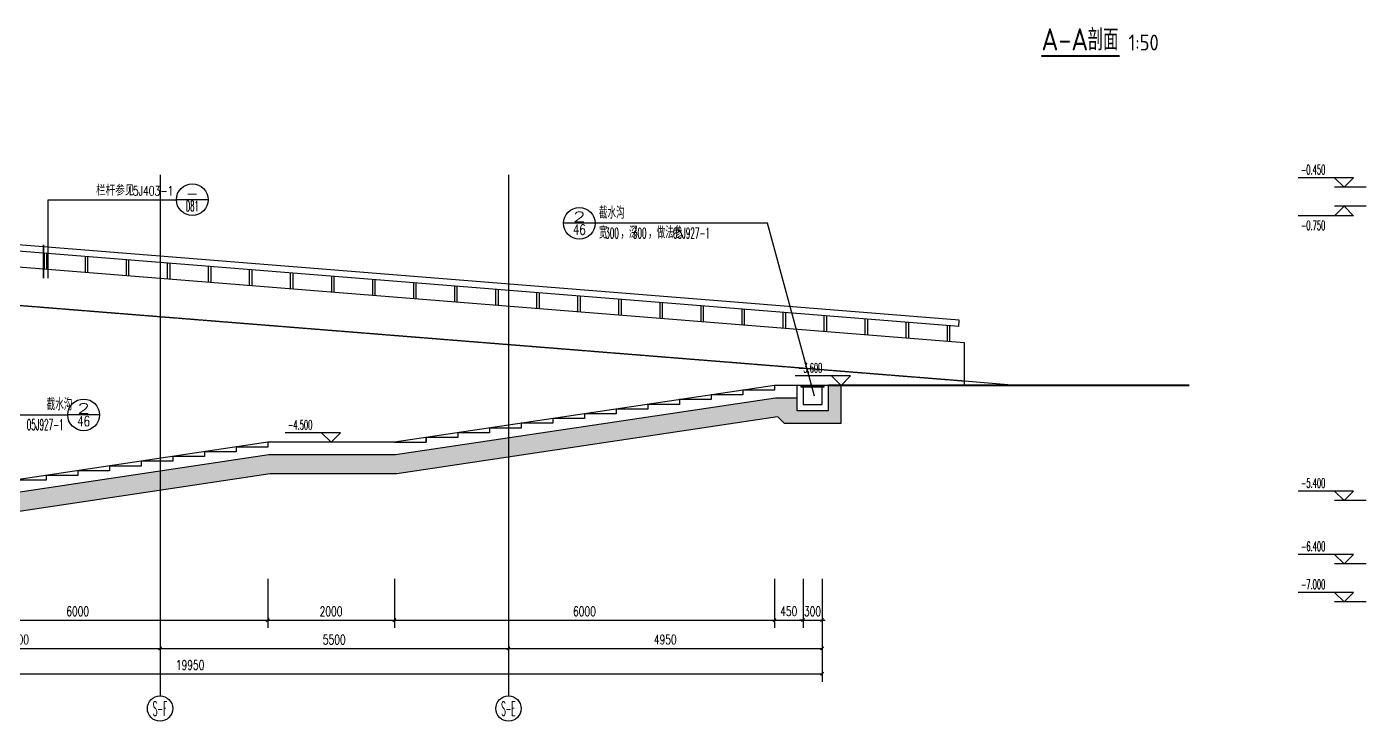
# Model space of a CAD drawing. Extents: x 0 to 2037025, y -2738621 to 0.
# Drawn here: x 1020976 to 1042120, y -1441434 to -1430464 of the extents above; entities that cross this region are included whole.
import ezdxf
from ezdxf.enums import TextEntityAlignment as Align

# ---------------------------------------------------------------- set-up
doc = ezdxf.new("R2010")
doc.units = 0
doc.header["$LTSCALE"] = 10
doc.header["$MEASUREMENT"] = 0
doc.linetypes.add('DASH', pattern=[0.35, 0.25, -0.1])
doc.linetypes.add('DOTE', pattern=[2.42, 2, -0.2, 0.02, -0.2])
for name, color, linetype in [('AXIS', 3, 'Continuous'), ('AXIS_TEXT', 7, 'Continuous'), ('DIM_ELEV', 3, 'Continuous'), ('DIM_IDEN', 3, 'Continuous'), ('DIM_SYMB', 3, 'Continuous'), ('DOTE', 1, 'DOTE'), ('PUB_DIM', 3, 'Continuous'), ('PUB_HATCH', 252, 'Continuous'), ('PUB_TEXT', 7, 'Continuous'), ('WALL', 4, 'Continuous')]:
    doc.layers.add(name, color=color, linetype=linetype)
doc.styles.add('_TCH_AXIS', font='COMPLEX', dxfattribs={"bigfont": 'GBCBIG'})
doc.styles.add('_TCH_DIM', font='SIMPLEX.shx', dxfattribs={"width": 0.7, "bigfont": 'GBCBIG.shx'})
doc.styles.add('_TCH_DIM_T3', font='simplex_.ttf', dxfattribs={"width": 0.705882, "bigfont": 'GBCBIG'})
doc.styles.add('_TCH_LABEL', font='COMPLEX', dxfattribs={"bigfont": 'GBCBIG'})
doc.styles.add('COMPLEX', font='COMPLEX')
doc.styles.get("Standard").update_dxf_attribs({"font": 'gbenor.shx', "bigfont": 'gbcbig.shx'})
doc.dimstyles.new('_TCH_ARCH&&50', dxfattribs={"dimtxt": 148.75, "dimasz": 50, "dimexe": 125, "dimexo": 150, "dimgap": 63.125, "dimtad": 1, "dimdec": 0, "dimzin": 0, "dimdsep": 46, "dimtxsty": '_TCH_DIM_T3', "dimblk": 'ARCHTICK', "dimcen": 0.09, "dimclrt": 7, "dimazin": 2, "dimtfac": 1, "dimtdec": 0, "dimtix": 1, "dimtmove": 2, "dimatfit": 3, "dimfxl": 0, "dimtolj": 1, "dimtzin": 0, "dimarcsym": 0})

# ---------------------------------------------------------------- blocks, each defined once
blk = doc.blocks.new('_ArchTick')
at = {"color": 0, "linetype": 'ByBlock', "const_width": 0.4}
blk.add_lwpolyline([(-0.5, -0.5), (0.5, 0.5)], dxfattribs=at)
blk = doc.blocks.new('*D694')
at = {"layer": 'Defpoints', "color": 0, "transparency": 16777216}
for p in [(1018779, -1439034), (1024779, -1439034), (1024779, -1439836)]:
    blk.add_point(p, dxfattribs=at)
at = {"layer": 'PUB_DIM', "color": 0, "lineweight": -2, "transparency": 16777216}
for p, q in [((1018779, -1439184), (1018779, -1439961)), ((1024779, -1439184), (1024779, -1439961)), ((1018779, -1439836), (1024779, -1439836))]:
    blk.add_line(p, q, dxfattribs=at)
at = {"layer": 'PUB_DIM', "color": 0, "lineweight": -2, "transparency": 16777216, "xscale": 50, "yscale": 50, "zscale": 50, "rotation": 180}
blk.add_blockref('_ArchTick', (1018779, -1439836), dxfattribs=at)
at = {"layer": 'PUB_DIM', "color": 0, "lineweight": -2, "transparency": 16777216, "xscale": 50, "yscale": 50, "zscale": 50}
blk.add_blockref('_ArchTick', (1024779, -1439836), dxfattribs=at)
at = {"layer": 'PUB_DIM', "color": 7, "transparency": 16777216, "insert": (1021779, -1439698), "char_height": 148.8, "attachment_point": 5, "style": '_TCH_DIM_T3'}
blk.add_mtext('\\A1;6000', dxfattribs=at)
blk = doc.blocks.new('*D695')
at = {"layer": 'Defpoints', "color": 0, "transparency": 16777216}
for p in [(1024779, -1439034), (1026779, -1439034), (1026779, -1439836)]:
    blk.add_point(p, dxfattribs=at)
at = {"layer": 'PUB_DIM', "color": 0, "lineweight": -2, "transparency": 16777216}
for p, q in [((1024779, -1439184), (1024779, -1439961)), ((1026779, -1439184), (1026779, -1439961)), ((1024779, -1439836), (1026779, -1439836))]:
    blk.add_line(p, q, dxfattribs=at)
at = {"layer": 'PUB_DIM', "color": 0, "lineweight": -2, "transparency": 16777216, "xscale": 50, "yscale": 50, "zscale": 50, "rotation": 180}
blk.add_blockref('_ArchTick', (1024779, -1439836), dxfattribs=at)
at = {"layer": 'PUB_DIM', "color": 0, "lineweight": -2, "transparency": 16777216, "xscale": 50, "yscale": 50, "zscale": 50}
blk.add_blockref('_ArchTick', (1026779, -1439836), dxfattribs=at)
at = {"layer": 'PUB_DIM', "color": 7, "transparency": 16777216, "insert": (1025779, -1439698), "char_height": 148.8, "attachment_point": 5, "style": '_TCH_DIM_T3'}
blk.add_mtext('\\A1;2000', dxfattribs=at)
blk = doc.blocks.new('*D696')
at = {"layer": 'Defpoints', "color": 0, "transparency": 16777216}
for p in [(1026779, -1439034), (1032779, -1439034), (1032779, -1439836)]:
    blk.add_point(p, dxfattribs=at)
at = {"layer": 'PUB_DIM', "color": 0, "lineweight": -2, "transparency": 16777216}
for p, q in [((1026779, -1439184), (1026779, -1439961)), ((1032779, -1439184), (1032779, -1439961)), ((1026779, -1439836), (1032779, -1439836))]:
    blk.add_line(p, q, dxfattribs=at)
at = {"layer": 'PUB_DIM', "color": 0, "lineweight": -2, "transparency": 16777216, "xscale": 50, "yscale": 50, "zscale": 50, "rotation": 180}
blk.add_blockref('_ArchTick', (1026779, -1439836), dxfattribs=at)
at = {"layer": 'PUB_DIM', "color": 0, "lineweight": -2, "transparency": 16777216, "xscale": 50, "yscale": 50, "zscale": 50}
blk.add_blockref('_ArchTick', (1032779, -1439836), dxfattribs=at)
at = {"layer": 'PUB_DIM', "color": 7, "transparency": 16777216, "insert": (1029779, -1439698), "char_height": 148.8, "attachment_point": 5, "style": '_TCH_DIM_T3'}
blk.add_mtext('\\A1;6000', dxfattribs=at)
blk = doc.blocks.new('*D697')
at = {"layer": 'Defpoints', "color": 0, "transparency": 16777216}
for p in [(1032779, -1439034), (1033229, -1439034), (1033229, -1439836)]:
    blk.add_point(p, dxfattribs=at)
at = {"layer": 'PUB_DIM', "color": 0, "lineweight": -2, "transparency": 16777216}
for p, q in [((1032779, -1439184), (1032779, -1439961)), ((1033229, -1439184), (1033229, -1439961)), ((1032779, -1439836), (1033229, -1439836))]:
    blk.add_line(p, q, dxfattribs=at)
at = {"layer": 'PUB_DIM', "color": 0, "lineweight": -2, "transparency": 16777216, "xscale": 50, "yscale": 50, "zscale": 50, "rotation": 180}
blk.add_blockref('_ArchTick', (1032779, -1439836), dxfattribs=at)
at = {"layer": 'PUB_DIM', "color": 0, "lineweight": -2, "transparency": 16777216, "xscale": 50, "yscale": 50, "zscale": 50}
blk.add_blockref('_ArchTick', (1033229, -1439836), dxfattribs=at)
at = {"layer": 'PUB_DIM', "color": 7, "transparency": 16777216, "insert": (1033004, -1439697), "char_height": 148.8, "attachment_point": 5, "style": '_TCH_DIM_T3'}
blk.add_mtext('\\A1;450', dxfattribs=at)
blk = doc.blocks.new('*D698')
at = {"layer": 'Defpoints', "color": 0, "transparency": 16777216}
for p in [(1033229, -1439034), (1033529, -1439034), (1033529, -1439836)]:
    blk.add_point(p, dxfattribs=at)
at = {"layer": 'PUB_DIM', "color": 0, "lineweight": -2, "transparency": 16777216}
for p, q in [((1033229, -1439184), (1033229, -1439961)), ((1033529, -1439184), (1033529, -1439961)), ((1033229, -1439836), (1033179, -1439836)), ((1033229, -1439836), (1033529, -1439836)), ((1033529, -1439836), (1033579, -1439836))]:
    blk.add_line(p, q, dxfattribs=at)
at = {"layer": 'PUB_DIM', "color": 0, "lineweight": -2, "transparency": 16777216, "xscale": 50, "yscale": 50, "zscale": 50}
blk.add_blockref('_ArchTick', (1033229, -1439836), dxfattribs=at)
at = {"layer": 'PUB_DIM', "color": 0, "lineweight": -2, "transparency": 16777216, "xscale": 50, "yscale": 50, "zscale": 50, "rotation": 180}
blk.add_blockref('_ArchTick', (1033529, -1439836), dxfattribs=at)
at = {"layer": 'PUB_DIM', "color": 7, "transparency": 16777216, "insert": (1033379, -1439698), "char_height": 148.8, "attachment_point": 5, "style": '_TCH_DIM_T3'}
blk.add_mtext('\\A1;300', dxfattribs=at)
blk = doc.blocks.new('*D699')
at = {"layer": 'AXIS', "color": 0, "lineweight": -2, "transparency": 16777216}
for p, q in [((1028579, -1439184), (1028579, -1440409)), ((1033529, -1439184), (1033529, -1440409)), ((1028579, -1440284), (1033529, -1440284))]:
    blk.add_line(p, q, dxfattribs=at)
at = {"layer": 'Defpoints', "color": 0, "transparency": 16777216}
for p in [(1028579, -1439034), (1033529, -1439034), (1033529, -1440284)]:
    blk.add_point(p, dxfattribs=at)
at = {"layer": 'AXIS', "color": 0, "lineweight": -2, "transparency": 16777216, "xscale": 50, "yscale": 50, "zscale": 50, "rotation": 180}
blk.add_blockref('_ArchTick', (1028579, -1440284), dxfattribs=at)
at = {"layer": 'AXIS', "color": 0, "lineweight": -2, "transparency": 16777216, "xscale": 50, "yscale": 50, "zscale": 50}
blk.add_blockref('_ArchTick', (1033529, -1440284), dxfattribs=at)
at = {"layer": 'AXIS', "color": 7, "transparency": 16777216, "insert": (1031054, -1440144), "char_height": 148.8, "attachment_point": 5, "style": '_TCH_DIM_T3'}
blk.add_mtext('\\A1;4950', dxfattribs=at)
blk = doc.blocks.new('*D700')
at = {"layer": 'AXIS', "color": 0, "lineweight": -2, "transparency": 16777216}
for p, q in [((1023079, -1439184), (1023079, -1440409)), ((1028579, -1439184), (1028579, -1440409)), ((1023079, -1440284), (1028579, -1440284))]:
    blk.add_line(p, q, dxfattribs=at)
at = {"layer": 'Defpoints', "color": 0, "transparency": 16777216}
for p in [(1023079, -1439034), (1028579, -1439034), (1028579, -1440284)]:
    blk.add_point(p, dxfattribs=at)
at = {"layer": 'AXIS', "color": 0, "lineweight": -2, "transparency": 16777216, "xscale": 50, "yscale": 50, "zscale": 50, "rotation": 180}
blk.add_blockref('_ArchTick', (1023079, -1440284), dxfattribs=at)
at = {"layer": 'AXIS', "color": 0, "lineweight": -2, "transparency": 16777216, "xscale": 50, "yscale": 50, "zscale": 50}
blk.add_blockref('_ArchTick', (1028579, -1440284), dxfattribs=at)
at = {"layer": 'AXIS', "color": 7, "transparency": 16777216, "insert": (1025829, -1440146), "char_height": 148.8, "attachment_point": 5, "style": '_TCH_DIM_T3'}
blk.add_mtext('\\A1;5500', dxfattribs=at)
blk = doc.blocks.new('*D701')
at = {"layer": 'AXIS', "color": 0, "lineweight": -2, "transparency": 16777216}
for p, q in [((1018579, -1439184), (1018579, -1440409)), ((1023079, -1439184), (1023079, -1440409)), ((1018579, -1440284), (1023079, -1440284))]:
    blk.add_line(p, q, dxfattribs=at)
at = {"layer": 'Defpoints', "color": 0, "transparency": 16777216}
for p in [(1018579, -1439034), (1023079, -1439034), (1023079, -1440284)]:
    blk.add_point(p, dxfattribs=at)
at = {"layer": 'AXIS', "color": 0, "lineweight": -2, "transparency": 16777216, "xscale": 50, "yscale": 50, "zscale": 50, "rotation": 180}
blk.add_blockref('_ArchTick', (1018579, -1440284), dxfattribs=at)
at = {"layer": 'AXIS', "color": 0, "lineweight": -2, "transparency": 16777216, "xscale": 50, "yscale": 50, "zscale": 50}
blk.add_blockref('_ArchTick', (1023079, -1440284), dxfattribs=at)
at = {"layer": 'AXIS', "color": 7, "transparency": 16777216, "insert": (1020829, -1440144), "char_height": 148.8, "attachment_point": 5, "style": '_TCH_DIM_T3'}
blk.add_mtext('\\A1;4500', dxfattribs=at)
blk = doc.blocks.new('*D703')
at = {"layer": 'AXIS', "color": 0, "lineweight": -2, "transparency": 16777216}
for p, q in [((1013579, -1439184), (1013579, -1440809)), ((1033529, -1439184), (1033529, -1440809)), ((1013579, -1440684), (1033529, -1440684))]:
    blk.add_line(p, q, dxfattribs=at)
at = {"layer": 'Defpoints', "color": 0, "transparency": 16777216}
for p in [(1013579, -1439034), (1033529, -1439034), (1033529, -1440684)]:
    blk.add_point(p, dxfattribs=at)
at = {"layer": 'AXIS', "color": 0, "lineweight": -2, "transparency": 16777216, "xscale": 50, "yscale": 50, "zscale": 50, "rotation": 180}
blk.add_blockref('_ArchTick', (1013579, -1440684), dxfattribs=at)
at = {"layer": 'AXIS', "color": 0, "lineweight": -2, "transparency": 16777216, "xscale": 50, "yscale": 50, "zscale": 50}
blk.add_blockref('_ArchTick', (1033529, -1440684), dxfattribs=at)
at = {"layer": 'AXIS', "color": 7, "transparency": 16777216, "insert": (1023554, -1440546), "char_height": 148.8, "attachment_point": 5, "style": '_TCH_DIM_T3'}
blk.add_mtext('\\A1;19950', dxfattribs=at)
blk = doc.blocks.new('_AXISO')
blk.add_circle((0, 0), 0.5)
at = {"layer": 'AXIS_TEXT', "style": 'COMPLEX', "width": 1.041667}
blk.add_attdef('A', text='', height=0.56, dxfattribs=at).set_placement((-0.25, -0.28), (0.25, -0.28), align=Align.FIT)

msp = doc.modelspace()

# ---------------------------------------------------------------- hatches: boundary and pattern name
at = {"layer": 'PUB_HATCH'}
h = msp.add_hatch(dxfattribs=at)
h.set_pattern_fill('钢筋混凝土', color=256, scale=50)
h.set_pattern_definition([(45, (0, 0), (-88.388348, 88.388348), []), (50, (0, 0), (358.63009, -31.376067), [37.5, -412.5]), (355, (0, 0), (-69.37567, 376.09607), [30, -330]), (100.4514, (29.9, -2.6), (289.25469, 344.71977), [31.870095, -350.571056]), (46.1842, (0, 100), (533.62052, -82.75951), [56.25, -618.75]), (96.6356, (44.47, 93.1), (467.33135, 487.05894), [47.80514, -525.8565]), (351.1842, (0, 100), (467.33097, 487.0593), [45, -495]), (21, (50, 75), (298.453526, -201.309445), [37.5, -412.5]), (326, (50, 75), (121.657666, 362.57502), [30, -330]), (71.4514, (74.87, 58.22), (420.111314, 161.26525), [31.870095, -350.571056]), (37.5, (0, 0), (6.079928, 166.446927), [0, -326, 0, -335, 0, -331.25]), (7.5, (0, 0), (131.534769, 197.205856), [0, -191, 0, -318.5, 0, -126.25]), (327.5, (-111.5, 0), (266.911218, -11.277436), [0, -125, 0, -390, 0, -517.5]), (317.5, (-161.5, 0), (291.593085, 50.05249), [0, -162.5, 0, -259, 0, -367.5])])
h.paths.add_polyline_path([(1024816.4, -1437528.2), (1026816.4, -1437528.2), (1032827.4, -1436626.6), (1032929.1, -1436728.2), (1033829.1, -1436728.2), (1033829.1, -1436128.2), (1033629.1, -1436128.2), (1033629.1, -1436528.2), (1033129.1, -1436528.2), (1033129.1, -1436328.2), (1032794, -1436328.2), (1026794, -1437228.2), (1024794, -1437228.2), (1018794, -1438128.2), (1018379.1, -1438128.2), (1018379.1, -1438328.2), (1017879.1, -1438328.2), (1017879.1, -1438128.2), (1013779.1, -1438128.2), (1013779.1, -1435378.2), (1013879.1, -1435378.2), (1013879.1, -1435078.2), (1018479.1, -1435078.2), (1018479.1, -1435278.2), (1018779.1, -1435278.2), (1018779.1, -1434778.2), (1013479.1, -1434778.2), (1013479.1, -1438428.2), (1017579.1, -1438428.2), (1017679.1, -1438528.2), (1018579.1, -1438528.2), (1018679.1, -1438428.2), (1018816.4, -1438428.2)])

# ---------------------------------------------------------------- linework, layer by layer
for p, q in [((1035694.6, -1435098.5), (1018793, -1433746.3)), ((1035686.6, -1435198.1), (1018789, -1433846.3)), ((1035779.1, -1435456.3), (1018779.1, -1434096.3)), ((1021252.9, -1434294.2), (1021252.9, -1434043.4)), ((1021292.9, -1434297.4), (1021292.9, -1434046.6)), ((1021900.8, -1434346.1), (1021900.8, -1434095.3)), ((1021940.8, -1434349.3), (1021940.8, -1434098.5)), ((1022548.7, -1434397.9), (1022548.7, -1434147.1)), ((1022588.7, -1434401.1), (1022588.7, -1434150.3)), ((1023196.6, -1434449.7), (1023196.6, -1434198.9)), ((1023236.6, -1434452.9), (1023236.6, -1434202.1)), ((1023844.6, -1434501.6), (1023844.6, -1434250.8)), ((1023884.6, -1434504.8), (1023884.6, -1434254)), ((1024492.5, -1434553.4), (1024492.5, -1434302.6)), ((1024532.5, -1434556.6), (1024532.5, -1434305.8)), ((1025140.4, -1434605.2), (1025140.4, -1434354.4)), ((1025180.4, -1434608.4), (1025180.4, -1434357.6)), ((1025788.4, -1434657.1), (1025788.4, -1434406.3)), ((1025828.4, -1434660.3), (1025828.4, -1434409.5)), ((1026436.3, -1434708.9), (1026436.3, -1434458.1)), ((1026476.3, -1434712.1), (1026476.3, -1434461.3)), ((1027084.2, -1434760.7), (1027084.2, -1434509.9)), ((1027124.2, -1434763.9), (1027124.2, -1434513.1)), ((1027732.1, -1434812.6), (1027732.1, -1434561.8)), ((1027772.1, -1434815.8), (1027772.1, -1434565)), ((1028380.1, -1434864.4), (1028380.1, -1434613.6)), ((1028420.1, -1434867.6), (1028420.1, -1434616.8)), ((1029028, -1434916.2), (1029028, -1434665.4)), ((1029068, -1434919.4), (1029068, -1434668.6)), ((1029675.9, -1434968.1), (1029675.9, -1434717.3)), ((1029715.9, -1434971.3), (1029715.9, -1434720.5)), ((1030323.9, -1435019.9), (1030323.9, -1434769.1)), ((1030363.9, -1435023.1), (1030363.9, -1434772.3)), ((1030971.8, -1435071.8), (1030971.8, -1434821)), ((1031011.8, -1435075), (1031011.8, -1434824.2)), ((1031619.7, -1435123.6), (1031619.7, -1434872.8)), ((1031659.7, -1435126.8), (1031659.7, -1434876)), ((1032267.7, -1435175.4), (1032267.7, -1434924.6)), ((1032307.7, -1435178.6), (1032307.7, -1434927.8)), ((1032915.6, -1435227.3), (1032915.6, -1434976.5)), ((1032955.6, -1435230.5), (1032955.6, -1434979.7)), ((1033563.5, -1435279.1), (1033563.5, -1435028.3)), ((1033603.5, -1435282.3), (1033603.5, -1435031.5)), ((1034211.4, -1435330.9), (1034211.4, -1435080.1)), ((1034251.4, -1435334.1), (1034251.4, -1435083.3)), ((1034859.4, -1435382.8), (1034859.4, -1435132)), ((1034899.4, -1435386), (1034899.4, -1435135.2)), ((1035507.3, -1435434.6), (1035507.3, -1435183.8)), ((1035547.3, -1435437.8), (1035547.3, -1435187)), ((1035686.6, -1435198.1), (1035694.6, -1435098.5)), ((1035779.1, -1436128.2), (1035779.1, -1435456.3)), ((1035779.1, -1436058.2), (1036654.1, -1436128.2))]:
    msp.add_line(p, q)
for points in [[(1032779.1, -1436128.2), (1026779.1, -1437028.2), (1024779.1, -1437028.2), (1018779.1, -1437928.2)], [(1032279.1, -1436278.2), (1031779.1, -1436278.2), (1031779.1, -1436353.2)], [(1032279.1, -1436278.2), (1031779.1, -1436278.2), (1031779.1, -1436353.2)], [(1032779.1, -1436203.2), (1032279.1, -1436203.2), (1032279.1, -1436278.2)], [(1033629.1, -1436128.2), (1032779.1, -1436128.2), (1032779.1, -1436203.2)], [(1033199.1, -1436128.2), (1033559.1, -1436128.2), (1033559.1, -1436158.2), (1033199.1, -1436158.2), (1033199.1, -1436128.2)], [(1030779.1, -1436503.2), (1030279.1, -1436503.2), (1030279.1, -1436578.2)], [(1031279.1, -1436428.2), (1030779.1, -1436428.2), (1030779.1, -1436503.2)], [(1031779.1, -1436353.2), (1031279.1, -1436353.2), (1031279.1, -1436428.2)], [(1029279.1, -1436728.2), (1028779.1, -1436728.2), (1028779.1, -1436803.2)], [(1029779.1, -1436653.2), (1029279.1, -1436653.2), (1029279.1, -1436728.2)], [(1030279.1, -1436578.2), (1029779.1, -1436578.2), (1029779.1, -1436653.2)], [(1028279.1, -1436878.2), (1027779.1, -1436878.2), (1027779.1, -1436953.2)], [(1028779.1, -1436803.2), (1028279.1, -1436803.2), (1028279.1, -1436878.2)], [(1024779.1, -1437103.2), (1024279.1, -1437103.2), (1024279.1, -1437178.2)], [(1025279.1, -1437028.2), (1024779.1, -1437028.2), (1024779.1, -1437103.2)], [(1026779.1, -1437028.2), (1027279.1, -1437028.2), (1027279.1, -1436953.2)], [(1027779.1, -1436953.2), (1027279.1, -1436953.2), (1027279.1, -1437028.2)], [(1023279.1, -1437328.2), (1022779.1, -1437328.2), (1022779.1, -1437403.2)], [(1023779.1, -1437253.2), (1023279.1, -1437253.2), (1023279.1, -1437328.2)], [(1024279.1, -1437178.2), (1023779.1, -1437178.2), (1023779.1, -1437253.2)], [(1021779.1, -1437553.2), (1021279.1, -1437553.2), (1021279.1, -1437628.2)], [(1022279.1, -1437478.2), (1021779.1, -1437478.2), (1021779.1, -1437553.2)], [(1022779.1, -1437403.2), (1022279.1, -1437403.2), (1022279.1, -1437478.2)], [(1021279.1, -1437628.2), (1020779.1, -1437628.2), (1020779.1, -1437703.2)]]:
    msp.add_lwpolyline(points)
msp.add_lwpolyline([(1031779.1, -1436278.2), (1031779.1, -1436278.2)], close=True)
at = {"const_width": 30}
msp.add_lwpolyline([(1033629.1, -1436128.2), (1039329.1, -1436128.2)], dxfattribs=at)
at = {"layer": 'AXIS'}
for p, q in [((1023079.1, -1439033.7), (1023079.1, -1441033.7)), ((1028579.1, -1439033.7), (1028579.1, -1441033.7))]:
    msp.add_line(p, q, dxfattribs=at)
at = {"layer": 'DIM_ELEV'}
for p, q in [((1041919.6, -1432848.6), (1041045.1, -1432848.6)), ((1041769.6, -1432998.6), (1041619.6, -1432848.6)), ((1041769.6, -1432998.6), (1041919.6, -1432848.6)), ((1042119.6, -1432998.6), (1041619.6, -1432998.6)), ((1041769.6, -1433298.6), (1041619.6, -1433448.6)), ((1042119.6, -1433298.6), (1041619.6, -1433298.6)), ((1041769.6, -1433298.6), (1041919.6, -1433448.6)), ((1041919.6, -1433448.6), (1041045.1, -1433448.6)), ((1033979.1, -1435978.2), (1033104.6, -1435978.2)), ((1033829.1, -1436128.2), (1033679.1, -1435978.2)), ((1033829.1, -1436128.2), (1033979.1, -1435978.2)), ((1025929.1, -1436878.2), (1025054.6, -1436878.2)), ((1025779.1, -1437028.2), (1025629.1, -1436878.2)), ((1025779.1, -1437028.2), (1025929.1, -1436878.2)), ((1041919.6, -1437798.6), (1041045.1, -1437798.6)), ((1041769.6, -1437948.6), (1041619.6, -1437798.6)), ((1042119.6, -1437948.6), (1041619.6, -1437948.6)), ((1041769.6, -1437948.6), (1041919.6, -1437798.6)), ((1041919.6, -1438798.6), (1041045.1, -1438798.6)), ((1041769.6, -1438948.6), (1041619.6, -1438798.6)), ((1041769.6, -1438948.6), (1041919.6, -1438798.6)), ((1042119.6, -1438948.6), (1041619.6, -1438948.6)), ((1041919.6, -1439398.6), (1041045.1, -1439398.6)), ((1041769.6, -1439548.6), (1041619.6, -1439398.6)), ((1041769.6, -1439548.6), (1041919.6, -1439398.6)), ((1042119.6, -1439548.6), (1041619.6, -1439548.6))]:
    msp.add_line(p, q, dxfattribs=at)
at = {"layer": 'DIM_IDEN'}
for p, q in [((1021313.8, -1433195.4), (1023337.1, -1433195.4)), ((1021313.8, -1434435.9), (1021313.8, -1433195.4)), ((1023837.1, -1433195.4), (1023337.1, -1433195.4)), ((1029948.4, -1433567.9), (1029448.4, -1433567.9)), ((1032667.8, -1433567.9), (1029948.4, -1433567.9)), ((1033411.6, -1436301.5), (1032667.8, -1433567.9)), ((1018902.5, -1436594.3), (1021622, -1436594.3)), ((1022122, -1436594.3), (1021622, -1436594.3))]:
    msp.add_line(p, q, dxfattribs=at)
at = {"layer": 'DIM_IDEN', "const_width": 25}
msp.add_lwpolyline([(1021238.8, -1434435.9), (1021238.8, -1433905.5)], dxfattribs=at)
at = {"layer": 'DIM_IDEN'}
for centre, radius in [((1023587.1, -1433195.4), 250), ((1029698.4, -1433567.9), 250), ((1033411.6, -1436301.5), 0), ((1021872, -1436594.3), 250)]:
    msp.add_circle(centre, radius, dxfattribs=at)
at = {"layer": 'DIM_SYMB', "const_width": 35}
msp.add_lwpolyline([(1036992.8, -1430926.9), (1038227.6, -1430926.9)], dxfattribs=at)
at = {"layer": 'DOTE'}
for p, q in [((1023079.1, -1432804.4), (1023079.1, -1439033.7)), ((1028579.1, -1432804.4), (1028579.1, -1439033.7))]:
    msp.add_line(p, q, dxfattribs=at)
at = {"layer": 'PUB_DIM', "linetype": 'DASH'}
msp.add_line((1018779.1, -1434698.2), (1035779.1, -1436058.2), dxfattribs=at)
at = {"layer": 'WALL'}
msp.add_line((1033829.1, -1436728.2), (1033829.1, -1436128.2), dxfattribs=at)
for points in [[(1033129.1, -1436128.2), (1033129.1, -1436528.2), (1033629.1, -1436528.2), (1033629.1, -1436128.2)], [(1033129.1, -1436128.2), (1033129.1, -1436528.2), (1033629.1, -1436528.2), (1033629.1, -1436128.2)], [(1033229.1, -1436128.2), (1033229.1, -1436428.2), (1033529.1, -1436428.2), (1033529.1, -1436128.2)], [(1033129.1, -1436328.2), (1032794, -1436328.2), (1026794, -1437228.2), (1024794, -1437228.2), (1018794, -1438128.2), (1018379.1, -1438128.2)], [(1032827.4, -1436626.6), (1026816.4, -1437528.2), (1024816.4, -1437528.2), (1018816.4, -1438428.2), (1018679.1, -1438428.2)], [(1032829.1, -1436628.2), (1032929.1, -1436728.2)], [(1032929.1, -1436728.2), (1033829.1, -1436728.2)]]:
    msp.add_lwpolyline(points, dxfattribs=at)

# ---------------------------------------------------------------- block references
at = {"layer": 'AXIS'}
ref = msp.add_blockref('_AXISO', (1023079.1, -1441233.7), dxfattribs=dict(at, xscale=400, yscale=400, zscale=400))
ref.add_attrib('A', 'S-F', dxfattribs={"layer": 'AXIS_TEXT', "height": 226.27, "style": '_TCH_AXIS', "width": 0.33871}).set_placement((1022965.9, -1441346.9), (1023192.2, -1441346.9), align=Align.FIT)
ref = msp.add_blockref('_AXISO', (1028579.1, -1441233.7), dxfattribs=dict(at, xscale=400, yscale=400, zscale=400))
ref.add_attrib('A', 'S-E', dxfattribs={"layer": 'AXIS_TEXT', "height": 226.27, "style": '_TCH_AXIS', "width": 0.33871}).set_placement((1028465.9, -1441346.9), (1028692.2, -1441346.9), align=Align.FIT)

# ---------------------------------------------------------------- texts
at = {"layer": 'PUB_TEXT'}
for s, height, p in [('A-A', 350, (1036992.8, -1430838.3)), ('剖面', 337.59, (1037721.9, -1430838.3)), ('1:50', 250, (1038367.6, -1430838.3))]:
    msp.add_text(s, height=height, dxfattribs=at).set_placement(p)
for s, height, style, width, p in [('-0.450', 148.75, '_TCH_DIM', 0.494118, (1041087.9, -1432796.1)), ('15J403-1', 148.75, '_TCH_LABEL', 0.705882, (1022559.6, -1433129.9)), ('截水沟', 192.91, '_TCH_DIM', 0.7, (1030008.4, -1433497.3)), ('-0.750', 148.75, '_TCH_DIM', 0.494118, (1041087.9, -1433676.1)), ('宽', 192.9, '_TCH_DIM', 0.7, (1030008.4, -1433808.8)), ('300', 170, '_TCH_DIM', 0.494118, (1030106.7, -1433808.8)), ('，深', 192.91, '_TCH_DIM', 0.7, (1030346.7, -1433808.8)), ('300', 170, '_TCH_DIM', 0.494118, (1030543.3, -1433808.8)), ('，做法参', 192.91, '_TCH_DIM', 0.7, (1030783.3, -1433808.8)), ('05J927-1', 170, '_TCH_DIM', 0.494118, (1031176.5, -1433808.8)), ('-3.600', 148.75, '_TCH_DIM', 0.494118, (1033147.3, -1435925.7)), ('截水沟', 192.91, '_TCH_DIM', 0.7, (1021289.4, -1436523.6)), ('05J927-1', 170, '_TCH_DIM', 0.494118, (1020974, -1436835.1)), ('-4.500', 148.75, '_TCH_DIM', 0.494118, (1025097.3, -1436825.7)), ('-5.400', 148.75, '_TCH_DIM', 0.494118, (1041087.9, -1437746.1)), ('-6.400', 148.75, '_TCH_DIM', 0.494118, (1041087.9, -1438746.1)), ('-7.000', 148.75, '_TCH_DIM', 0.494118, (1041087.9, -1439346.1))]:
    msp.add_text(s, height=height, dxfattribs=dict(at, style=style, width=width)).set_placement(p)
at = {"layer": 'PUB_TEXT', "style": '_TCH_LABEL'}
msp.add_text('栏杆参见', height=168.79, dxfattribs=at).set_placement((1022068.1, -1433129.9))
for s, width, p, p2 in [('-', 1.458333, (1023486.5, -1433175.3), (1023687.7, -1433175.3)), ('D81', 0.514706, (1023486.5, -1433376.5), (1023687.7, -1433376.5)), ('2', 1.875, (1029597.7, -1433547.8), (1029799, -1433547.8)), ('46', 0.75, (1029597.7, -1433749.1), (1029799, -1433749.1)), ('2', 1.875, (1021771.4, -1436574.2), (1021972.6, -1436574.2)), ('46', 0.75, (1021771.4, -1436775.4), (1021972.6, -1436775.4))]:
    msp.add_text(s, height=161, dxfattribs=dict(at, width=width)).set_placement(p, p2, align=Align.FIT)

# ---------------------------------------------------------------- dimensions: what is measured, and where the dimension line sits
at = {"layer": 'AXIS'}
for p1, p2, distance, picture, middle in [((1013579.1, -1439033.7), (1033529.1, -1439033.7), -1650, '*D703', (1023554.1, -1440545.5)), ((1018579.1, -1439033.7), (1023079.1, -1439033.7), -1250, '*D701', (1020829.1, -1440143.8)), ((1023079.1, -1439033.7), (1028579.1, -1439033.7), -1250, '*D700', (1025829.1, -1440145.5)), ((1028579.1, -1439033.7), (1033529.1, -1439033.7), -1250, '*D699', (1031054.1, -1440143.8))]:
    dim = msp.add_aligned_dim(p1=p1, p2=p2, distance=distance, dimstyle='_TCH_ARCH&&50', dxfattribs=at)
    dim.commit()
    dim.dimension.update_dxf_attribs({"geometry": picture, "text_midpoint": middle})
at = {"layer": 'PUB_DIM'}
for p1, p2, picture, middle in [((1018779.1, -1439033.7), (1024779.1, -1439033.7), '*D694', (1021779.1, -1439698.3)), ((1024779.1, -1439033.7), (1026779.1, -1439033.7), '*D695', (1025779.1, -1439698.3)), ((1026779.1, -1439033.7), (1032779.1, -1439033.7), '*D696', (1029779.1, -1439698.3)), ((1032779.1, -1439033.7), (1033229.1, -1439033.7), '*D697', (1033004.1, -1439696.6)), ((1033229.1, -1439033.7), (1033529.1, -1439033.7), '*D698', (1033379.1, -1439698.3))]:
    dim = msp.add_aligned_dim(p1=p1, p2=p2, distance=-802.7, dimstyle='_TCH_ARCH&&50', dxfattribs=at)
    dim.commit()
    dim.dimension.update_dxf_attribs({"geometry": picture, "text_midpoint": middle})

doc.saveas('drawing.dxf')
